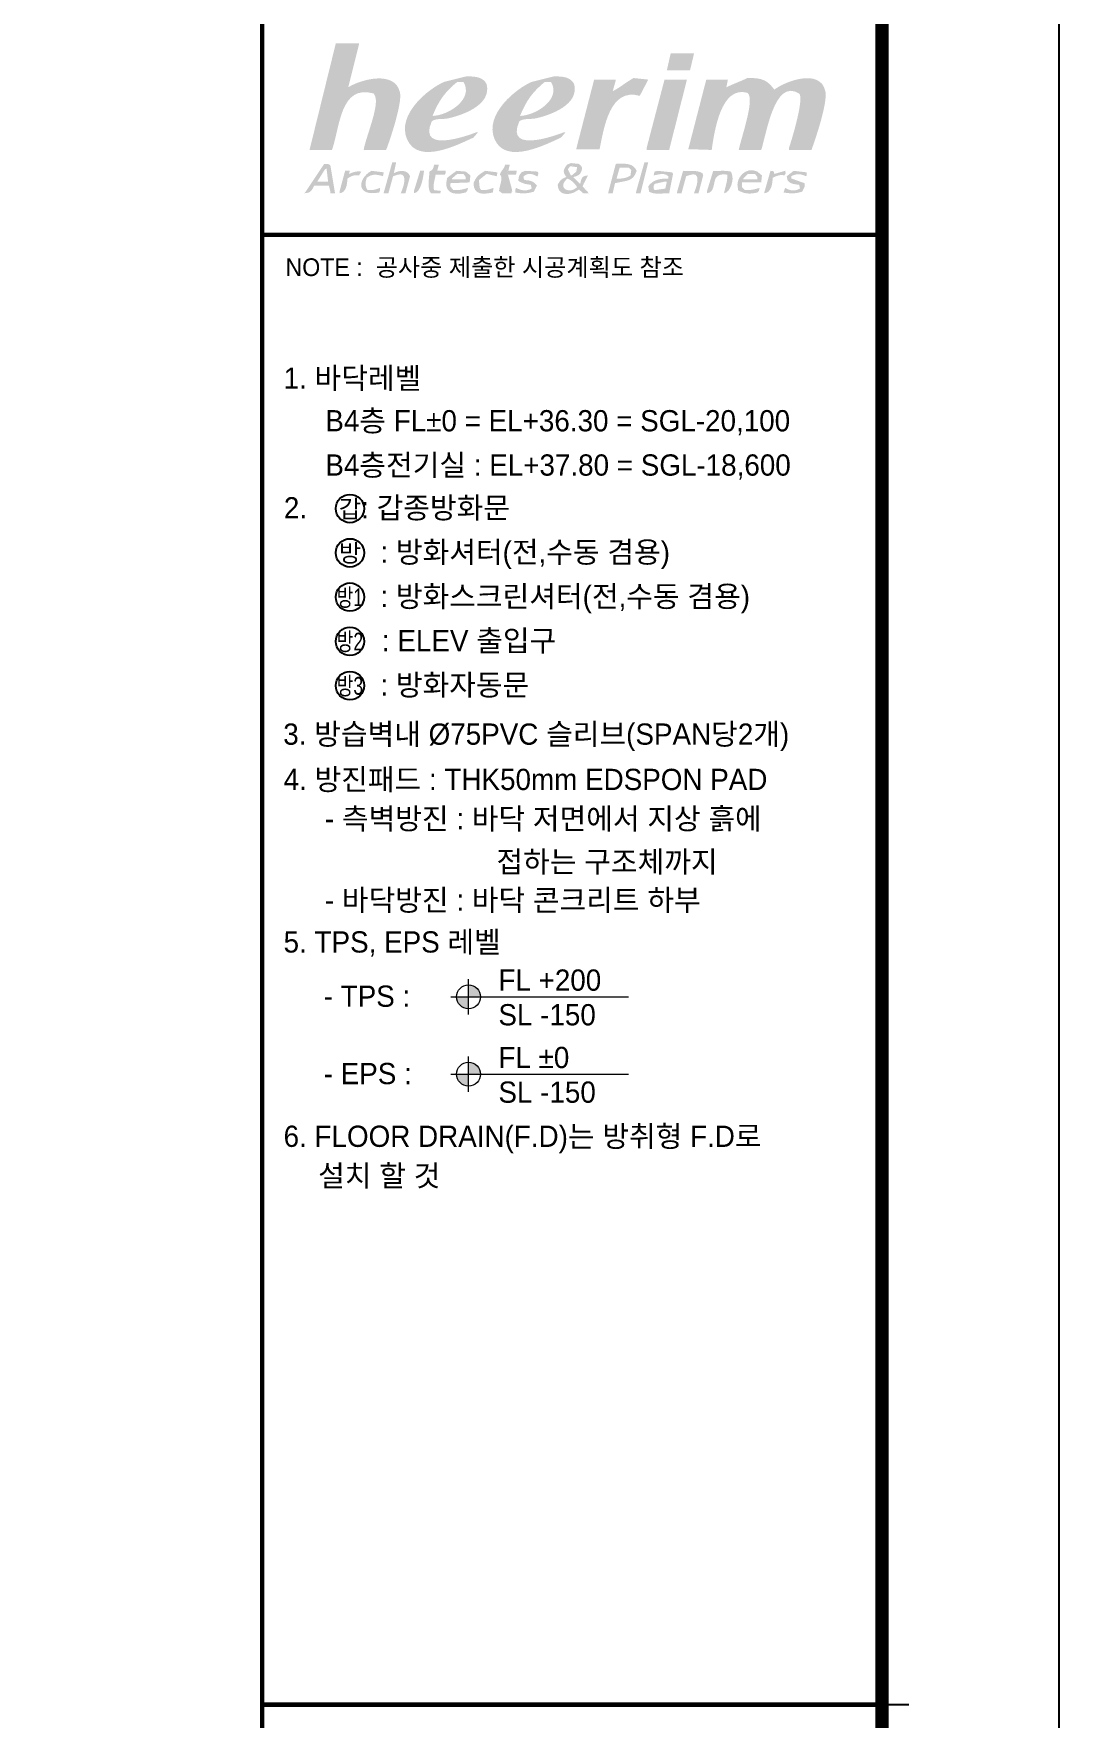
# Model space of a CAD drawing. Header units: metres. Extents: x 630750 to 860239, y 578133 to 726633.
# Drawn here: x 812055 to 841000, y 651998 to 699561 of the extents above; entities that cross this region are included whole.
import ezdxf
from ezdxf.enums import TextEntityAlignment as Align

# ---------------------------------------------------------------- set-up
doc = ezdxf.new("R2010")
doc.units = ezdxf.units.M
doc.header["$LTSCALE"] = 300
for name, color, linetype in [('001dmp-FORM', 7, 'Continuous'), ('A-TXT', 3, 'Continuous'), ('Text-갑', 7, 'Continuous'), ('Text-방', 7, 'Continuous')]:
    doc.layers.add(name, color=color, linetype=linetype)
doc.layers.add('A-LEV', color=3, linetype='Continuous', lineweight=5)
doc.styles.add('TEXT(돋음)', font='')
doc.styles.add('돋움', font='')
doc.styles.get('TEXT(돋음)').set_extended_font_data('Dotum')
doc.styles.get('돋움').set_extended_font_data('Dotum')

# ---------------------------------------------------------------- blocks, each defined once
blk = doc.blocks.new('sym-lev')
at = {"layer": 'A-LEV'}
h = blk.add_hatch(color=7, dxfattribs=at)
h.paths.add_polyline_path([(-1.464623977653901e-10, -2.273736754432321e-13), (1.349999236810119, 2.273736754432321e-13, 0.4142135623731555), (-1.464623977653901e-10, 1.3499992369554)])
h.paths.add_polyline_path([(-1.464623977653901e-10, -1.349999236956332), (-1.464623977653901e-10, 2.273736754432321e-13), (-1.349999237101157, -2.273736754432321e-13, 0.4142135623728401)])
at = {"layer": 'A-LEV', "color": 7}
for p, q in [((-1.464623977653901e-10, -1.999999999998408), (-1.464623977653901e-10, 1.999999999997954)), ((-2.000000000147439, -7.052136652418994e-13), (18.07353202204369, 5.821121362714621e-12)), ((-2.000000000143713, -4.778399897986674e-13), (1.999999999852674, 4.778399897986674e-13))]:
    blk.add_line(p, q, dxfattribs=at)
blk.add_circle((-1.464623977653901e-10, -4.778399897986674e-13), 1.349999236955929, dxfattribs=at)
blk = doc.blocks.new('xref-sheet(건축)')
h = blk.add_hatch(color=7)
edge = h.paths.add_edge_path()
edge.add_spline(control_points=[(7593.284976351835, 4846.308286679299), (7602.014854070516, 4846.308286679299), (7610.747143357617, 4846.308286679299), (7619.477021076284, 4846.308286679299), (7619.477021076284, 4846.017520428529), (7619.477021076284, 4845.726065158206), (7619.477021076284, 4845.435298907432), (7615.403192977497, 4829.139297492722), (7611.327986839595, 4812.839161960703), (7607.254158740809, 4796.543160545991), (7621.808318729109, 4805.789113908808), (7660.501589687879, 4815.999694643855), (7665.749851612363, 4790.431557123367), (7668.253748662846, 4778.233844001528), (7654.332453132698, 4736.525423484991), (7650.034693679645, 4725.824260829208), (7641.595582211728, 4725.824260829208), (7633.154403685174, 4725.824260829208), (7624.71563672704, 4725.824260829208), (7626.958050857695, 4739.747967927788), (7642.016573157762, 4774.258201188841), (7637.811486834387, 4786.065929244478), (7637.229609823076, 4787.230372286669), (7636.647388301968, 4788.39481532886), (7636.065511290642, 4789.5585693515), (7597.744310889731, 4800.412005328182), (7597.971342831985, 4750.697866641692), (7588.919692982719, 4725.824260829208), (7580.480926024586, 4725.824260829208), (7572.039402988263, 4725.824260829208), (7563.600636030129, 4725.824260829208), (7573.494267771446, 4765.981698335112), (7583.391344610518, 4806.150849173395), (7593.284976351835, 4846.308286679299)], knot_values=[0, 0, 0, 0, 1, 1, 1, 2, 2, 2, 3, 3, 3, 4, 4, 4, 5, 5, 5, 6, 6, 6, 7, 7, 7, 8, 8, 8, 9, 9, 9, 10, 10, 10, 11, 11, 11, 11], degree=3, periodic=0)
h = blk.add_hatch(color=7)
edge = h.paths.add_edge_path()
edge.add_spline(control_points=[(7971.324510587136, 4834.958067605919), (7980.054388305816, 4834.958067605919), (7988.787022102701, 4834.958067605919), (7997.516899821381, 4834.958067605919), (7997.516899821381, 4834.667301355148), (7997.516899821381, 4834.375846084824), (7997.516899821381, 4834.085079834051), (7996.061690528415, 4827.97416543098), (7994.606481235463, 4821.861872988804), (7993.151271942468, 4815.750958585731), (7984.421394223802, 4815.750958585731), (7975.688760426932, 4815.750958585731), (7966.958882708252, 4815.750958585731), (7968.414092001218, 4822.152639239575), (7969.869301294184, 4828.556386952075), (7971.324510587136, 4834.958067605919)], knot_values=[0, 0, 0, 0, 1, 1, 1, 2, 2, 2, 3, 3, 3, 4, 4, 4, 5, 5, 5, 5], degree=3, periodic=0)
h = blk.add_hatch(color=7)
edge = h.paths.add_edge_path()
edge.add_spline(control_points=[(8057.758568236637, 4807.019702827954), (8075.827416957593, 4807.638442385281), (8080.986795359921, 4803.648330162011), (8088.315896330216, 4793.92419723039), (8100.071258899934, 4803.108138833562), (8139.987539562764, 4818.673090504035), (8145.938601429883, 4792.177532667103), (8148.818014135995, 4779.360390968381), (8134.4629807981, 4737.316417930217), (8130.223443497165, 4725.824260829208), (8121.784332029249, 4725.824260829208), (8113.343153502694, 4725.824260829208), (8104.904042034792, 4725.824260829208), (8104.904042034792, 4726.697248601076), (8104.904042034792, 4727.570925392496), (8104.904042034792, 4728.443913164362), (8108.491766839947, 4738.619353902279), (8122.171561017258, 4784.533549761738), (8116.254261108192, 4789.5585693515), (8087.892149305979, 4807.420023187427), (8079.166405704618, 4741.631058362288), (8073.473726169355, 4725.824260829208), (8065.034614701453, 4725.824260829208), (8056.593436174899, 4725.824260829208), (8048.155013726548, 4725.824260829208), (8050.266169632629, 4737.960651210955), (8067.360055688074, 4784.847742677263), (8057.758568236637, 4790.431557123367), (8028.215476923015, 4798.612975278975), (8020.657621461611, 4747.531821802126), (8017.596996613418, 4725.824260829208), (8008.867118894752, 4726.115716099532), (8000.135174117419, 4726.406482350305), (7991.405296398752, 4726.697248601076), (7991.405296398752, 4726.9887038714), (7991.405296398752, 4727.279470122173), (7991.405296398752, 4727.570925392496), (7998.09843232291, 4753.469103278196), (8004.792946286198, 4779.375549398516), (8011.486082210355, 4805.273727284218), (8019.633738407942, 4805.273727284218), (8027.784150683718, 4805.273727284218), (8035.931806881305, 4805.273727284218), (8035.349585360196, 4802.363997717843), (8034.767363839102, 4799.452890112365), (8034.18583133756, 4796.543160545991), (8041.459121724172, 4800.364462979123), (8049.436590092508, 4802.883518459743), (8057.758568236637, 4807.019702827954)], knot_values=[0, 0, 0, 0, 1, 1, 1, 2, 2, 2, 3, 3, 3, 4, 4, 4, 5, 5, 5, 6, 6, 6, 7, 7, 7, 8, 8, 8, 9, 9, 9, 10, 10, 10, 11, 11, 11, 12, 12, 12, 13, 13, 13, 14, 14, 14, 15, 15, 15, 16, 16, 16, 16], degree=3, periodic=0)
h = blk.add_hatch(color=3)
edge = h.paths.add_edge_path()
edge.add_spline(control_points=[(7739.960702416607, 4808.766367391239), (7751.499023827582, 4809.334119501752), (7760.082140381757, 4807.660491010933), (7763.533439315685, 4800.035111633462), (7769.272972180439, 4777.18308918535), (7737.931539837173, 4765.596536405774), (7720.753593396414, 4761.620204573534), (7714.247870790296, 4760.114696853304), (7705.727455015283, 4761.824843380356), (7701.545795356684, 4758.128253486063), (7683.95719326317, 4718.231954390212), (7752.18390926185, 4745.905046640816), (7752.18390926185, 4745.905046640816), (7752.766130782944, 4745.905046640816), (7753.348352304052, 4745.905046640816), (7753.929884805581, 4745.905046640816), (7752.18390926185, 4743.86830484631), (7750.437244698569, 4741.83087403225), (7748.691269154839, 4739.793443218193), (7733.040879059965, 4732.86052849007), (7686.394944436721, 4707.859454060542), (7673.607430578722, 4738.047467674457), (7661.657075475905, 4766.259373214404), (7698.436939139898, 4795.405589266313), (7715.514977745657, 4802.654763968616), (7723.662633943244, 4804.691505763123), (7731.81304621902, 4806.72893657718), (7739.960702416607, 4808.766367391239)], knot_values=[0, 0, 0, 0, 1, 1, 1, 2, 2, 2, 3, 3, 3, 4, 4, 4, 5, 5, 5, 6, 6, 6, 7, 7, 7, 8, 8, 8, 9, 9, 9, 9], degree=3, periodic=0)
edge = h.paths.add_edge_path(flags=16)
edge.add_spline(control_points=[(7730.357147906503, 4802.654763968616), (7716.88750469244, 4791.724157802155), (7709.539800194256, 4781.856019784249), (7702.418783128542, 4764.239167889136), (7720.502790279646, 4764.765578826552), (7749.225948326875, 4783.363594563134), (7737.341739101004, 4802.654763968616), (7735.013542036166, 4802.654763968616), (7732.685344971342, 4802.654763968616), (7730.357147906503, 4802.654763968616)], knot_values=[0, 0, 0, 0, 1, 1, 1, 2, 2, 2, 3, 3, 3, 3], degree=3, periodic=0)
h = blk.add_hatch(color=3)
edge = h.paths.add_edge_path()
edge.add_spline(control_points=[(7838.798715964022, 4808.766367391239), (7850.337037374968, 4809.334119501752), (7858.920153929172, 4807.660491010933), (7862.371452863099, 4800.035111633462), (7868.110985727853, 4777.18308918535), (7836.769553384587, 4765.596536405774), (7819.591606943828, 4761.620204573534), (7813.085884337681, 4760.114696853304), (7804.565468562698, 4761.824843380356), (7800.383808904084, 4758.128253486063), (7782.795206810584, 4718.231954390212), (7851.021922809265, 4745.905046640816), (7851.021922809265, 4745.905046640816), (7851.604144330358, 4745.905046640816), (7852.186365851452, 4745.905046640816), (7852.767898352995, 4745.905046640816), (7851.021922809265, 4743.86830484631), (7849.275258245983, 4741.83087403225), (7847.529282702239, 4739.793443218193), (7831.878892607379, 4732.86052849007), (7785.232957984106, 4707.859454060542), (7772.445444126108, 4738.047467674457), (7760.49508902329, 4766.259373214404), (7797.274952687312, 4795.405589266313), (7814.352991293072, 4802.654763968616), (7822.500647490644, 4804.691505763123), (7830.651059766435, 4806.72893657718), (7838.798715964022, 4808.766367391239)], knot_values=[0, 0, 0, 0, 1, 1, 1, 2, 2, 2, 3, 3, 3, 4, 4, 4, 5, 5, 5, 6, 6, 6, 7, 7, 7, 8, 8, 8, 9, 9, 9, 9], degree=3, periodic=0)
edge = h.paths.add_edge_path(flags=16)
edge.add_spline(control_points=[(7829.195161453918, 4802.654763968616), (7815.725518239855, 4791.724157802155), (7808.377813741656, 4781.856019784249), (7801.256796675956, 4764.239167889136), (7819.340803827046, 4764.765578826552), (7848.063961874275, 4783.363594563134), (7836.179752648419, 4802.654763968616), (7833.85155558358, 4802.654763968616), (7831.523358518742, 4802.654763968616), (7829.195161453918, 4802.654763968616)], knot_values=[0, 0, 0, 0, 1, 1, 1, 2, 2, 2, 3, 3, 3, 3], degree=3, periodic=0)
h = blk.add_hatch(color=7)
edge = h.paths.add_edge_path()
edge.add_spline(control_points=[(7929.416963420186, 4807.019702827954), (7934.946345321736, 4806.43817032641), (7940.476416242793, 4805.855948805314), (7946.005798144342, 4805.273727284218), (7942.804613307631, 4799.162812881144), (7939.602739451384, 4793.050520438971), (7936.401554614687, 4786.939606035898), (7902.211715445115, 4796.674763280345), (7895.988490855136, 4750.167321586966), (7891.002056360263, 4726.697248601076), (7882.272178641597, 4726.697248601076), (7873.539544844713, 4726.697248601076), (7864.809667126046, 4726.697248601076), (7864.809667126046, 4726.9887038714), (7864.809667126046, 4727.279470122173), (7864.809667126046, 4727.570925392496), (7871.502803050204, 4753.469103278196), (7878.198006033028, 4779.375549398516), (7884.890452937649, 4805.273727284218), (7893.038109135221, 4805.273727284218), (7901.188521410997, 4805.273727284218), (7909.336866628135, 4805.273727284218), (7909.336866628135, 4804.982961033447), (7909.336866628135, 4804.691505763123), (7909.336866628135, 4804.40073951235), (7908.172423585947, 4800.326566903786), (7907.00798054376, 4796.251705275667), (7905.844226521109, 4792.177532667103), (7913.629458434549, 4796.016749608574), (7920.691219818826, 4802.183474595326), (7929.416963420186, 4807.019702827954)], knot_values=[0, 0, 0, 0, 1, 1, 1, 2, 2, 2, 3, 3, 3, 4, 4, 4, 5, 5, 5, 6, 6, 6, 7, 7, 7, 8, 8, 8, 9, 9, 9, 10, 10, 10, 10], degree=3, periodic=0)
h = blk.add_hatch(color=7)
edge = h.paths.add_edge_path()
edge.add_spline(control_points=[(7964.339919392649, 4805.273727284218), (7972.779030860565, 4805.273727284218), (7981.22020938712, 4805.273727284218), (7989.659320855022, 4805.273727284218), (7982.966184930836, 4778.793327877422), (7976.270981948011, 4752.305349255557), (7969.578535043391, 4725.824260829208), (7961.139423575503, 4725.824260829208), (7952.698245048934, 4725.824260829208), (7944.259133581047, 4725.824260829208), (7944.259133581047, 4726.697248601076), (7944.259133581047, 4727.570925392496), (7944.259133581047, 4728.443913164362), (7950.952269505204, 4754.051324799293), (7957.647472488043, 4779.66631564929), (7964.339919392649, 4805.273727284218)], knot_values=[0, 0, 0, 0, 1, 1, 1, 2, 2, 2, 3, 3, 3, 4, 4, 4, 5, 5, 5, 5], degree=3, periodic=0)
h = blk.add_hatch(color=7)
edge = h.paths.add_edge_path()
edge.add_spline(control_points=[(7580.18878173472, 4710.109102896489), (7584.162701998535, 4710.138041717657), (7585.335413275334, 4710.224169161605), (7587.173372929206, 4708.363127352756), (7588.919348472951, 4697.887274090346), (7590.666013036232, 4687.407975730177), (7592.411988579963, 4676.93212246777), (7590.666013036232, 4676.93212246777), (7588.919348472951, 4676.93212246777), (7587.173372929206, 4676.93212246777), (7587.173372929206, 4677.514343988863), (7587.173372929206, 4678.096565509959), (7587.173372929206, 4678.678787031055), (7586.591495917895, 4681.006295076333), (7586.009274396802, 4683.335181160716), (7585.427397385476, 4685.663378225547), (7579.898704503506, 4685.663378225547), (7574.36794456287, 4685.663378225547), (7568.839251680885, 4685.663378225547), (7566.484527363329, 4680.701059414978), (7565.09615296686, 4677.012048735753), (7557.489032607515, 4676.93212246777), (7558.070909618826, 4677.514343988863), (7558.653131139919, 4678.096565509959), (7559.235352661013, 4678.678787031055), (7566.219254835964, 4689.154640293465), (7573.205224069552, 4699.633249634082), (7580.18878173472, 4710.109102896489)], knot_values=[0, 0, 0, 0, 1, 1, 1, 2, 2, 2, 3, 3, 3, 4, 4, 4, 5, 5, 5, 6, 6, 6, 7, 7, 7, 8, 8, 8, 9, 9, 9, 9], degree=3, periodic=0)
edge = h.paths.add_edge_path(flags=16)
edge.add_spline(control_points=[(7584.554409613604, 4690.028317084883), (7583.972188092524, 4694.975477465316), (7583.390311081199, 4699.924015884853), (7582.808089560091, 4704.870487245735), (7582.22621254878, 4704.579720994963), (7581.643991027686, 4704.28895474419), (7581.06211401636, 4703.997499473866), (7578.152039940211, 4699.341794363758), (7575.24127684451, 4694.684711214544), (7572.331202768361, 4690.028317084883), (7576.405030867147, 4690.028317084883), (7580.480237005049, 4690.028317084883), (7584.554409613604, 4690.028317084883)], knot_values=[0, 0, 0, 0, 1, 1, 1, 2, 2, 2, 3, 3, 3, 4, 4, 4, 4], degree=3, periodic=0)
h = blk.add_hatch(color=7)
edge = h.paths.add_edge_path()
edge.add_spline(control_points=[(7603.761863143565, 4702.251523930133), (7601.724776839288, 4694.685400234097), (7599.687346025243, 4687.117209479406), (7597.650259720951, 4679.551774802921), (7597.650259720951, 4678.678787031055), (7597.650259720951, 4677.805799259188), (7597.650259720951, 4676.93212246777), (7604.847413447107, 4677.751366714612), (7606.10418510922, 4686.63834089105), (7606.381170968951, 4693.520957191906), (7610.201095362983, 4695.978000912884), (7614.2446066015, 4698.26554582417), (7619.477021076284, 4697.012908279376), (7620.350008848156, 4698.468117572338), (7621.223341129797, 4699.923326865301), (7622.096328901669, 4701.378536158265), (7616.415362698786, 4702.264615301612), (7612.931679845951, 4700.571005243798), (7608.127146512681, 4698.758883823111), (7608.127146512725, 4698.758883823246), (7608.127146512754, 4698.758883823381), (7608.127146512797, 4698.758883823517)], knot_values=[1.999999999883585, 1.999999999883585, 1.999999999883585, 1.999999999883585, 2.999999999883585, 2.999999999883585, 2.999999999883585, 3.999999999883585, 3.999999999883585, 3.999999999883585, 4.999999999883585, 4.999999999883585, 4.999999999883585, 5.999999999883585, 5.999999999883585, 5.999999999883585, 6.999999999883585, 6.999999999883585, 6.999999999883585, 7.499999999941792, 7.499999999941792, 7.499999999941792, 8, 8, 8, 8], degree=3, periodic=0)
edge.add_spline(control_points=[(7608.127146512797, 4698.758883823517), (7608.418257273286, 4699.923326865571), (7608.709368033818, 4701.087769907627), (7609.000478794322, 4702.251523930133), (7607.254503250606, 4702.251523930133), (7605.50783868731, 4702.251523930133), (7603.761863143565, 4702.251523930133)], knot_values=[0, 0, 0, 0, 0.9999999998835847, 0.9999999998835847, 0.9999999998835847, 1.999999999883585, 1.999999999883585, 1.999999999883585, 1.999999999883585], degree=3, periodic=0)
h = blk.add_hatch(color=7)
edge = h.paths.add_edge_path()
edge.add_spline(control_points=[(7633.446203465272, 4702.251523930133), (7638.102253085166, 4701.669302409036), (7642.75933623438, 4701.087769907492), (7647.415385854245, 4700.505548386397), (7647.124275093713, 4699.050339093435), (7646.833508842934, 4697.595129800469), (7646.542398082402, 4696.139920507507), (7638.293456010713, 4698.450203063996), (7634.758785711052, 4698.991083411996), (7628.207932324283, 4694.393944963774), (7626.424060705223, 4688.797039146188), (7626.205986017132, 4684.95988926337), (7629.080920096156, 4680.424762574788), (7635.561148978875, 4680.262153960613), (7639.096163788319, 4681.197153492125), (7643.050102485129, 4683.043725890393), (7643.050102485129, 4681.879971867754), (7643.050102485129, 4680.715528825562), (7643.050102485129, 4679.551774802921), (7642.758991724597, 4678.969553281826), (7642.46788096405, 4678.387331760732), (7642.177114713286, 4677.805799259188), (7616.729211104528, 4672.682249873546), (7617.000340298084, 4692.87810195027), (7633.446203465272, 4702.251523930133)], knot_values=[0, 0, 0, 0, 1, 1, 1, 2, 2, 2, 3, 3, 3, 4, 4, 4, 5, 5, 5, 6, 6, 6, 7, 7, 7, 8, 8, 8, 8], degree=3, periodic=0)
h = blk.add_hatch(color=7)
edge = h.paths.add_edge_path()
edge.add_spline(control_points=[(7657.019284874132, 4711.855078440225), (7658.474149657315, 4711.855078440225), (7659.929358950281, 4711.855078440225), (7661.384223733465, 4711.855078440225), (7660.511235961592, 4707.781594851213), (7659.63824818972, 4703.706044203543), (7658.765260417847, 4699.632560614529), (7665.942777086795, 4703.334662665236), (7673.746612528139, 4703.641276365694), (7677.100070685734, 4696.139920507507), (7675.354095142004, 4689.738239853663), (7673.607430578722, 4683.334492141164), (7671.861455034978, 4676.93212246777), (7670.115479491247, 4676.93212246777), (7668.368814927951, 4676.93212246777), (7666.622839384207, 4676.93212246777), (7668.731928231649, 4682.21621340893), (7673.595717246328, 4694.041166953357), (7668.368814927951, 4697.885896051243), (7664.953345010701, 4698.984882236031), (7661.634337830696, 4697.263711396155), (7657.892272646004, 4696.139920507507), (7656.146297102259, 4689.738239853663), (7654.399632538963, 4683.334492141164), (7652.653656995233, 4676.93212246777), (7650.907681451488, 4676.93212246777), (7649.16136139799, 4676.93212246777), (7647.415385854245, 4676.93212246777), (7647.415385854245, 4677.22357773809), (7647.415385854245, 4677.514343988863), (7647.415385854245, 4677.805799259188), (7650.616226181188, 4689.154640293465), (7653.818100037421, 4700.506237405947), (7657.019284874132, 4711.855078440225)], knot_values=[0, 0, 0, 0, 1, 1, 1, 2, 2, 2, 3, 3, 3, 4, 4, 4, 5, 5, 5, 6, 6, 6, 7, 7, 7, 8, 8, 8, 9, 9, 9, 10, 10, 10, 11, 11, 11, 11], degree=3, periodic=0)
h = blk.add_hatch(color=7)
edge = h.paths.add_edge_path()
edge.add_spline(control_points=[(7688.449600739568, 4702.251523930133), (7689.904810032534, 4702.251523930133), (7691.360019325486, 4702.251523930133), (7692.815228618452, 4702.251523930133), (7691.958088296265, 4694.549663382433), (7689.542385748387, 4678.012505124665), (7681.465009545082, 4676.93212246777), (7681.465009545082, 4677.805799259188), (7681.465009545082, 4678.678787031055), (7681.465009545082, 4679.551774802921), (7683.793206609891, 4687.117209479406), (7686.12140367473, 4694.685400234097), (7688.449600739568, 4702.251523930133)], knot_values=[0, 0, 0, 0, 1, 1, 1, 2, 2, 2, 3, 3, 3, 4, 4, 4, 4], degree=3, periodic=0)
h = blk.add_hatch(color=7)
edge = h.paths.add_edge_path()
edge.add_spline(control_points=[(7704.164758672287, 4709.236115124624), (7705.910734216002, 4709.236115124624), (7707.657398779298, 4709.236115124624), (7709.403374323043, 4709.236115124624), (7709.403374323043, 4708.945348873851), (7709.403374323043, 4708.653893603527), (7709.403374323043, 4708.363127352756), (7708.821152801935, 4706.325696538697), (7708.238931280841, 4704.288265724639), (7707.657398779298, 4702.251523930133), (7710.857894596444, 4702.251523930133), (7714.059768452691, 4702.251523930133), (7717.260953289402, 4702.251523930133), (7717.260953289402, 4701.378536158265), (7717.260953289402, 4700.505548386397), (7717.260953289402, 4699.632560614529), (7716.970187038623, 4699.050339093435), (7716.678731768294, 4698.468117572338), (7716.38796551753, 4697.885896051243), (7712.896014430054, 4697.885896051243), (7709.403374323043, 4697.885896051243), (7705.911423235568, 4697.885896051243), (7705.067374284863, 4691.537269902871), (7702.614464681206, 4686.612847167641), (7704.164758672287, 4680.424762574788), (7706.783721987875, 4680.133996324018), (7709.403374323043, 4679.842541053695), (7712.022337638646, 4679.551774802921), (7711.731571387867, 4678.678787031055), (7711.440805137088, 4677.805799259188), (7711.149349866773, 4676.93212246777), (7707.657398779298, 4676.93212246777), (7704.164758672287, 4676.93212246777), (7700.672807584811, 4676.93212246777), (7695.802128374609, 4681.190263296609), (7699.212775154989, 4697.963755260573), (7698.926832041081, 4701.378536158265), (7702.800499960129, 4703.405631679049), (7703.289014822196, 4704.145638677459), (7704.164758672287, 4709.236115124624)], knot_values=[0, 0, 0, 0, 1, 1, 1, 2, 2, 2, 3, 3, 3, 4, 4, 4, 5, 5, 5, 6, 6, 6, 7, 7, 7, 8, 8, 8, 9, 9, 9, 10, 10, 10, 11, 11, 11, 12, 12, 12, 13, 13, 13, 13], degree=3, periodic=0)
h = blk.add_hatch(color=7)
edge = h.paths.add_edge_path()
edge.add_spline(control_points=[(7729.484160134645, 4702.251523930133), (7732.97611122212, 4701.96075767936), (7736.468751329132, 4701.669302409036), (7739.960702416607, 4701.378536158265), (7741.706677960337, 4699.923326865301), (7743.453342523619, 4698.468117572338), (7745.199318067363, 4697.012908279376), (7744.908551816585, 4694.393944963774), (7744.617096546255, 4691.774292628619), (7744.326330295491, 4689.155329313016), (7737.051661869791, 4688.864563062245), (7729.774237365873, 4688.573107791921), (7722.499568940144, 4688.282341541148), (7722.499568940144, 4687.118587518509), (7722.499568940144, 4685.954144476318), (7722.499568940144, 4684.789701434126), (7723.663322962795, 4683.335181160716), (7724.827766004983, 4681.879971867754), (7725.991520027619, 4680.424762574788), (7733.483918631642, 4680.251818667341), (7737.604944569717, 4681.466560136798), (7742.57966573221, 4683.043725890393), (7742.288899481446, 4681.879971867754), (7741.998133230652, 4680.715528825562), (7741.706677960337, 4679.551774802921), (7741.125145458809, 4678.969553281826), (7740.542923937701, 4678.387331760732), (7739.960702416607, 4677.805799259188), (7724.818808750821, 4673.613804307299), (7714.46215587082, 4678.314984707815), (7719.006928833132, 4694.393944963774), (7722.498879920593, 4697.012908279376), (7725.992209047185, 4699.632560614529), (7729.484160134645, 4702.251523930133)], knot_values=[0, 0, 0, 0, 1, 1, 1, 2, 2, 2, 3, 3, 3, 4, 4, 4, 5, 5, 5, 6, 6, 6, 7, 7, 7, 8, 8, 8, 9, 9, 9, 10, 10, 10, 11, 11, 11, 11], degree=3, periodic=0)
edge = h.paths.add_edge_path(flags=16)
edge.add_spline(control_points=[(7730.357147906503, 4698.758883823111), (7728.320406112009, 4697.012908279376), (7726.282286278398, 4695.26693273564), (7724.245544483889, 4693.520957191906), (7724.245544483889, 4693.229501921582), (7724.245544483889, 4692.938735670808), (7724.245544483889, 4692.647969420038), (7729.48347111508, 4692.647969420038), (7734.722775785416, 4692.647969420038), (7739.960702416607, 4692.647969420038), (7739.960702416607, 4693.520957191906), (7739.960702416607, 4694.393944963774), (7739.960702416607, 4695.26693273564), (7739.087714644735, 4696.43068675828), (7738.214726872862, 4697.595129800469), (7737.341739101004, 4698.758883823111), (7735.013542036166, 4698.758883823111), (7732.685344971342, 4698.758883823111), (7730.357147906503, 4698.758883823111)], knot_values=[0, 0, 0, 0, 1, 1, 1, 2, 2, 2, 3, 3, 3, 4, 4, 4, 5, 5, 5, 6, 6, 6, 6], degree=3, periodic=0)
h = blk.add_hatch(color=7)
edge = h.paths.add_edge_path()
edge.add_spline(control_points=[(7761.78746377194, 4702.251523930133), (7766.443857901602, 4701.669302409036), (7771.100941050816, 4701.087769907492), (7775.756646160928, 4700.505548386397), (7775.465879910163, 4699.050339093435), (7775.174424639834, 4697.595129800469), (7774.883658389055, 4696.139920507507), (7771.100941050816, 4697.012908279376), (7767.316845673475, 4697.886585070793), (7763.533439315685, 4698.758883823111), (7760.623709749303, 4696.431375777831), (7757.713291163371, 4694.10248969345), (7754.802872577453, 4691.77498164817), (7755.094327847783, 4688.864563062245), (7755.385094098547, 4685.954144476318), (7755.675860349325, 4683.043725890393), (7756.258081870419, 4682.170738118524), (7756.840303391527, 4681.297750346657), (7757.422524912621, 4680.424762574788), (7764.106703582616, 4680.300739055503), (7767.14459078557, 4681.470694254107), (7771.391707301595, 4683.043725890393), (7771.100252031265, 4681.297750346657), (7770.809485780501, 4679.551774802921), (7770.518030510171, 4677.805799259188), (7759.530924740484, 4675.570619833822), (7748.902798157174, 4674.508151685268), (7748.691269154839, 4688.282341541148), (7751.891075952419, 4696.36591892043), (7754.944121585537, 4697.962377221469), (7761.78746377194, 4702.251523930133)], knot_values=[0, 0, 0, 0, 1, 1, 1, 2, 2, 2, 3, 3, 3, 4, 4, 4, 5, 5, 5, 6, 6, 6, 7, 7, 7, 8, 8, 8, 9, 9, 9, 10, 10, 10, 10], degree=3, periodic=0)
h = blk.add_hatch(color=7)
edge = h.paths.add_edge_path()
edge.add_spline(control_points=[(7792.344791865358, 4680.424762574788), (7789.435062298977, 4680.424762574788), (7786.523954693508, 4680.424762574788), (7783.614225127287, 4680.424762574788), (7782.8997118523, 4686.322769936421), (7785.137647355852, 4691.48008128009), (7786.233877462455, 4697.885896051243), (7789.72582854993, 4697.885896051243), (7793.218468656942, 4697.885896051243), (7796.710419744417, 4697.885896051243), (7797.001185995166, 4699.341105344205), (7797.292641265496, 4700.796314637168), (7797.583407516289, 4702.251523930133), (7794.382911699115, 4702.251523930133), (7791.180348823331, 4702.251523930133), (7787.979853006185, 4702.251523930133), (7788.562074527264, 4704.579720994963), (7789.143607028807, 4706.907918059794), (7789.72582854993, 4709.236115124624), (7787.979853006185, 4709.236115124624), (7786.23318844289, 4709.236115124624), (7784.487212899159, 4709.236115124624)], knot_values=[0, 0, 0, 5.456968210637569e-11, 1, 1, 1, 2, 2, 2, 3, 3, 3, 4, 4, 4, 5, 5, 5, 6, 6, 6, 7, 7, 7, 7], degree=3, periodic=0)
edge.add_spline(control_points=[(7784.487212899159, 4709.236115124624), (7782.76121892242, 4703.226486595635), (7780.069908553898, 4703.160340718681), (7778.376298496096, 4697.885896051243), (7782.637884422689, 4695.02922099034), (7778.261921250512, 4686.455750709878), (7777.502621704658, 4679.551774802921), (7778.66706474686, 4678.678787031055), (7779.831507789047, 4677.805799259188), (7780.995261811699, 4676.93212246777), (7783.614225127287, 4676.93212246777), (7786.233877462455, 4676.93212246777), (7788.852840778058, 4676.93212246777), (7789.72582854993, 4676.93212246777), (7790.598816321773, 4676.93212246777), (7791.471804093646, 4676.93212246777), (7791.763259363976, 4678.096565509959), (7792.05402561474, 4679.26100855215), (7792.344791865518, 4680.424762574788)], knot_values=[6.99999999994543, 6.99999999994543, 6.99999999994543, 6.99999999994543, 7.99999999994543, 7.99999999994543, 7.99999999994543, 8.99999999994543, 8.99999999994543, 8.99999999994543, 9.99999999994543, 9.99999999994543, 9.99999999994543, 10.99999999994543, 10.99999999994543, 10.99999999994543, 11.99999999994543, 11.99999999994543, 11.99999999994543, 12.99999999994543, 12.99999999994543, 12.99999999994543, 13], degree=3, periodic=0)
h = blk.add_hatch(color=7)
edge = h.paths.add_edge_path()
edge.add_spline(control_points=[(7807.187651045915, 4702.251523930133), (7811.843356156012, 4701.96075767936), (7816.500439305226, 4701.669302409036), (7821.156144415338, 4701.378536158265), (7821.447599685667, 4700.796314637168), (7821.738365936446, 4700.214093116074), (7822.02913218721, 4699.632560614529), (7821.738365936446, 4698.468117572338), (7821.447599685667, 4697.304363549699), (7821.156144415338, 4696.139920507507), (7820.865378164573, 4696.139920507507), (7820.574611913809, 4696.139920507507), (7820.283156643494, 4696.139920507507), (7817.058545142023, 4697.816994096083), (7812.61299099516, 4699.937107256332), (7808.060638817788, 4697.885896051243), (7803.964417583575, 4695.674832310182), (7804.676174780358, 4695.47915075753), (7806.313974254492, 4691.77498164817), (7813.891811282916, 4691.590324408344), (7816.89111339099, 4689.915317878424), (7820.283156643494, 4685.663378225547), (7819.119402620843, 4683.335181160716), (7817.954959578656, 4681.006295076333), (7816.791205556019, 4678.678787031055), (7809.7087735852, 4676.484948778783), (7803.672962313245, 4676.315449969092), (7795.837431972544, 4677.805799259188), (7795.837431972544, 4678.678787031055), (7795.837431972544, 4679.551774802921), (7795.837431972544, 4680.424762574788), (7796.128198223294, 4681.297750346657), (7796.419653493624, 4682.170738118524), (7796.710419744417, 4683.043725890393), (7802.57948828486, 4679.993436335493), (7808.010340390512, 4678.840706625679), (7814.172242240416, 4682.170738118524), (7814.172242240416, 4682.462193388848), (7814.172242240416, 4682.75295963962), (7814.172242240416, 4683.043725890393), (7813.880786970087, 4684.208168932584), (7813.590020719308, 4685.372611974773), (7813.298565448978, 4686.536365997415), (7807.265510255256, 4686.956667923884), (7803.192026666238, 4688.571040733265), (7799.329383060005, 4690.901304856752), (7799.474766185394, 4696.926780835426), (7800.518630806055, 4697.248552966021), (7802.822023167031, 4700.505548386397), (7804.277232459983, 4701.087769907492), (7805.732441752949, 4701.669302409036), (7807.187651045915, 4702.251523930133)], knot_values=[0, 0, 0, 0, 1, 1, 1, 2, 2, 2, 3, 3, 3, 4, 4, 4, 5, 5, 5, 6, 6, 6, 7, 7, 7, 8, 8, 8, 9, 9, 9, 10, 10, 10, 11, 11, 11, 12, 12, 12, 13, 13, 13, 14, 14, 14, 15, 15, 15, 16, 16, 16, 17, 17, 17, 17], degree=3, periodic=0)
h = blk.add_hatch(color=7)
edge = h.paths.add_edge_path()
edge.add_spline(control_points=[(7878.778849515005, 4676.932122467789), (7876.451341469732, 4679.551774802941), (7874.122455385343, 4682.171427138097), (7871.794258320533, 4684.789701434126), (7873.831689134578, 4688.863874042692), (7875.869119948638, 4692.939424690361), (7877.905861743147, 4697.012908279376), (7870.653241943091, 4696.691136148781), (7870.375567063795, 4693.041399583996), (7869.17529500493, 4687.409353769281), (7866.556331689313, 4690.028317084883), (7863.936679354174, 4692.647969420038), (7861.317716038571, 4695.26693273564), (7866.64590423102, 4696.562289492633), (7869.467439294796, 4697.817683115636), (7870.921270548661, 4703.124511701999), (7871.868672432105, 4706.495884367941), (7870.195043941279, 4708.075806199742), (7867.429319461186, 4710.109102896489), (7864.519589894819, 4710.399869147263), (7861.608482289335, 4710.691324417587), (7858.698752722954, 4710.982090668358)], knot_values=[0, 0, 0, 7.275957614183426e-12, 1, 1, 1, 2, 2, 2, 3, 3, 3, 4, 4, 4, 5, 5, 5, 6, 6, 6, 7, 7, 7, 7], degree=3, periodic=0)
edge.add_spline(control_points=[(7858.698752722954, 4710.982090668358), (7857.243543429988, 4710.399869147263), (7855.788334137022, 4709.818336645719), (7854.33312484407, 4709.236115124624), (7850.149398126803, 4703.782525373769), (7849.075905665424, 4701.379225177816), (7853.460137072212, 4695.26693273564), (7848.165710837759, 4693.480994057913), (7846.171688255465, 4691.265796199543), (7843.855893542572, 4686.536365997415), (7844.040550782393, 4672.125522075859), (7861.031772924649, 4674.950502237389), (7867.429319461186, 4681.297750346657), (7869.17529500493, 4679.842541053695), (7870.921959568212, 4678.387331760732), (7872.667935111942, 4676.93212246777), (7874.704676906451, 4676.93212246777), (7876.742107720511, 4676.93212246777), (7878.77884951502, 4676.93212246777)], knot_values=[6.999999999992724, 6.999999999992724, 6.999999999992724, 6.999999999992724, 7.999999999992724, 7.999999999992724, 7.999999999992724, 8.999999999992724, 8.999999999992724, 8.999999999992724, 9.999999999992724, 9.999999999992724, 9.999999999992724, 10.99999999999272, 10.99999999999272, 10.99999999999272, 11.99999999999272, 11.99999999999272, 11.99999999999272, 12.99999999999272, 12.99999999999272, 12.99999999999272, 13], degree=3, periodic=0)
edge = h.paths.add_edge_path(flags=16)
edge.add_spline(control_points=[(7857.825075931545, 4707.490139580888), (7856.952777179224, 4706.325696538697), (7856.079100387815, 4705.161253496505), (7855.206112615942, 4703.997499473866), (7856.369866638579, 4701.669991428589), (7857.534309680766, 4699.341105344205), (7858.698752722954, 4697.012908279376), (7858.989518973733, 4697.012908279376), (7859.280285224497, 4697.012908279376), (7859.571740494826, 4697.012908279376), (7861.317716038571, 4698.468117572338), (7863.063691582302, 4699.923326865301), (7864.809667126046, 4701.378536158265), (7865.101122396347, 4703.124511701999), (7865.391888647126, 4704.871176265287), (7865.683343917455, 4706.61715180902), (7865.101122396347, 4706.61715180902), (7864.518900875253, 4706.61715180902), (7863.936679354174, 4706.61715180902), (7861.899937559665, 4706.907918059794), (7859.862506745605, 4707.198684310564), (7857.825075931545, 4707.490139580888)], knot_values=[0, 0, 0, 0, 1, 1, 1, 2, 2, 2, 3, 3, 3, 4, 4, 4, 5, 5, 5, 6, 6, 6, 7, 7, 7, 7], degree=3, periodic=0)
edge = h.paths.add_edge_path(flags=16)
edge.add_spline(control_points=[(7854.33312484407, 4693.520957191906), (7853.169370821433, 4692.065747898943), (7852.004927779246, 4690.610538605979), (7850.840484737058, 4689.155329313016), (7849.025607238164, 4685.637884502136), (7849.810400507431, 4683.03821373398), (7852.58714930034, 4681.297750346657), (7857.25318970373, 4678.647092131681), (7862.196215966851, 4680.667986476503), (7865.683343917455, 4683.91671366226), (7862.918308456912, 4687.813808246066), (7859.48216795312, 4691.966529083513), (7854.33312484407, 4693.520957191906)], knot_values=[0, 0, 0, 0, 1, 1, 1, 2, 2, 2, 3, 3, 3, 4, 4, 4, 4], degree=3, periodic=0)
h = blk.add_hatch(color=7)
edge = h.paths.add_edge_path()
edge.add_spline(control_points=[(7909.336866628135, 4710.109102896489), (7921.801230316447, 4710.780207939742), (7929.118617954347, 4710.50322208), (7932.909603527212, 4702.251523930133), (7928.425464285439, 4689.532912027289), (7922.344177723095, 4691.652336167987), (7908.463189836726, 4688.282341541148), (7907.590202064854, 4684.499624202908), (7906.717214292981, 4680.715528825562), (7905.844226521109, 4676.93212246777), (7904.098250977378, 4676.93212246777), (7902.351586414097, 4676.93212246777), (7900.605610870367, 4676.93212246777), (7903.516029456299, 4687.990197251274), (7906.426448042217, 4699.051028112985), (7909.336866628135, 4710.109102896489)], knot_values=[0, 0, 0, 0, 1, 1, 1, 2, 2, 2, 3, 3, 3, 4, 4, 4, 5, 5, 5, 5], degree=3, periodic=0)
edge = h.paths.add_edge_path(flags=16)
edge.add_spline(control_points=[(7913.701805487468, 4705.744164037153), (7912.538051464831, 4701.669991428589), (7911.373608422658, 4697.594440780919), (7910.209854399993, 4693.520957191906), (7918.052274936232, 4693.239148195305), (7921.620018174381, 4694.367762220812), (7925.925012332711, 4697.012908279376), (7926.215778583504, 4699.050339093435), (7926.507233853819, 4701.087769907492), (7926.798000104583, 4703.124511701999), (7925.925012332711, 4703.997499473866), (7925.052024560853, 4704.871176265287), (7924.179036788981, 4705.744164037153), (7920.68708570152, 4705.744164037153), (7917.193756574943, 4705.744164037153), (7913.701805487468, 4705.744164037153)], knot_values=[0, 0, 0, 0, 1, 1, 1, 2, 2, 2, 3, 3, 3, 4, 4, 4, 5, 5, 5, 5], degree=3, periodic=0)
h = blk.add_hatch(color=7)
edge = h.paths.add_edge_path()
edge.add_spline(control_points=[(7941.640170265429, 4711.855078440225), (7943.095379558396, 4711.855078440225), (7944.550588851362, 4711.855078440225), (7946.005798144342, 4711.855078440225), (7943.095379558396, 4700.215471155177), (7940.184960972478, 4688.572418772368), (7937.274542386545, 4676.93212246777), (7935.528566842815, 4676.93212246777), (7933.78259129907, 4676.93212246777), (7932.03661575534, 4676.93212246777), (7932.03661575534, 4677.22357773809), (7932.03661575534, 4677.514343988863), (7932.03661575534, 4677.805799259188), (7935.237111572485, 4689.154640293465), (7938.438985428747, 4700.506237405947), (7941.640170265429, 4711.855078440225)], knot_values=[0, 0, 0, 0, 1, 1, 1, 2, 2, 2, 3, 3, 3, 4, 4, 4, 5, 5, 5, 5], degree=3, periodic=0)
h = blk.add_hatch(color=7)
edge = h.paths.add_edge_path()
edge.add_spline(control_points=[(7956.48234042629, 4702.251523930133), (7962.011033308274, 4701.669302409036), (7967.541793248911, 4701.087769907492), (7973.070486130866, 4700.505548386397), (7973.361941401196, 4699.923326865301), (7973.652707651974, 4699.341105344205), (7973.944162922304, 4698.758883823111), (7972.488953629338, 4691.484215397399), (7971.033744336386, 4684.207479913031), (7969.578535043391, 4676.93212246777), (7961.994496839023, 4677.12780402042), (7953.96604102389, 4674.818210483483), (7946.878785916186, 4678.678787031055), (7946.587330645871, 4680.715528825562), (7946.296564395107, 4682.75295963962), (7946.005798144342, 4684.789701434126), (7950.855806767988, 4691.345722467529), (7957.140354098057, 4693.660828160877), (7968.705547271547, 4693.520957191906), (7968.705547271547, 4694.393944963774), (7968.705547271547, 4695.26693273564), (7968.705547271547, 4696.139920507507), (7967.832559499675, 4696.722142028604), (7966.958882708252, 4697.304363549699), (7966.085894936379, 4697.885896051243), (7961.844979596328, 4699.673212768073), (7956.540218068625, 4697.853512132318), (7952.116712547406, 4697.012908279376), (7952.408167817721, 4698.468117572338), (7952.6989340685, 4699.923326865301), (7952.990389338829, 4701.378536158265), (7954.154143361466, 4701.669302409036), (7955.318586403668, 4701.96075767936), (7956.48234042629, 4702.251523930133)], knot_values=[0, 0, 0, 0, 1, 1, 1, 2, 2, 2, 3, 3, 3, 4, 4, 4, 5, 5, 5, 6, 6, 6, 7, 7, 7, 8, 8, 8, 9, 9, 9, 10, 10, 10, 11, 11, 11, 11], degree=3, periodic=0)
edge = h.paths.add_edge_path(flags=16)
edge.add_spline(control_points=[(7964.339919392649, 4690.028317084883), (7960.55720205441, 4689.155329313016), (7956.773106677068, 4688.282341541148), (7952.990389338829, 4687.409353769281), (7951.708812972869, 4683.654886232654), (7951.438028289082, 4683.618368196421), (7952.990389338829, 4680.424762574788), (7957.063872927847, 4681.006984095886), (7961.139423575503, 4681.589205616981), (7965.212907164507, 4682.170738118524), (7965.795128685615, 4684.789701434126), (7966.377350206709, 4687.409353769281), (7966.958882708252, 4690.028317084883), (7966.085894936379, 4690.028317084883), (7965.212907164507, 4690.028317084883), (7964.339919392649, 4690.028317084883)], knot_values=[0, 0, 0, 0, 1, 1, 1, 2, 2, 2, 3, 3, 3, 4, 4, 4, 5, 5, 5, 5], degree=3, periodic=0)
h = blk.add_hatch(color=7)
edge = h.paths.add_edge_path()
edge.add_spline(control_points=[(7985.293692976109, 4702.251523930133), (7990.925049771282, 4701.772655341776), (8000.648493683362, 4703.478667751517), (8007.120454331471, 4699.632560614529), (8007.411220582235, 4698.759572842661), (8007.702675852564, 4697.885896051243), (8007.993442103343, 4697.012908279376), (8006.247466559598, 4690.320461374758), (8004.500801996302, 4683.625258391937), (8002.754826452572, 4676.93212246777), (8001.008850908827, 4676.93212246777), (7999.262875365112, 4676.93212246777), (7997.516899821381, 4676.93212246777), (7999.625299649244, 4682.21621340893), (8004.489088663937, 4694.041166953357), (7999.262875365112, 4697.885896051243), (7995.84671642831, 4698.984882236031), (7992.52770924829, 4697.263711396155), (7988.78633308315, 4696.139920507507), (7987.040357539405, 4689.738239853663), (7985.293692976109, 4683.334492141164), (7983.547717432393, 4676.93212246777), (7981.801741888663, 4676.93212246777), (7980.055077325367, 4676.93212246777), (7978.309101781622, 4676.93212246777), (7978.309101781622, 4677.22357773809), (7978.309101781622, 4677.514343988863), (7978.309101781622, 4677.805799259188), (7980.637298846461, 4685.953455456767), (7982.9654959113, 4694.103867732553), (7985.293692976109, 4702.251523930133)], knot_values=[0, 0, 0, 0, 1, 1, 1, 2, 2, 2, 3, 3, 3, 4, 4, 4, 5, 5, 5, 6, 6, 6, 7, 7, 7, 8, 8, 8, 9, 9, 9, 10, 10, 10, 10], degree=3, periodic=0)
h = blk.add_hatch(color=7)
edge = h.paths.add_edge_path()
edge.add_spline(control_points=[(8019.343661176714, 4702.251523930133), (8025.573086942652, 4701.573528691364), (8030.515424186236, 4703.192035618055), (8039.42375796878, 4701.378536158265), (8039.715213239095, 4700.505548386397), (8040.005979489873, 4699.632560614529), (8040.297434760188, 4698.758883823111), (8043.193383935537, 4692.288990233657), (8038.562483529273, 4677.632855351737), (8031.566179002421, 4676.93212246777), (8032.814682429907, 4684.356308136175), (8035.88219747358, 4690.985365242044), (8035.058819109432, 4697.885896051243), (8029.373718789244, 4698.692048926607), (8024.524399185135, 4698.233850924798), (8021.962624492317, 4693.520957191906), (8019.24444236128, 4687.245367116002), (8020.739614788257, 4678.069693747448), (8012.359069982227, 4676.93212246777), (8012.359069982227, 4677.805799259188), (8012.359069982227, 4678.678787031055), (8012.359069982227, 4679.551774802921), (8014.6865780275, 4687.117209479406), (8017.015464111875, 4694.685400234097), (8019.343661176714, 4702.251523930133)], knot_values=[0, 0, 0, 0, 1, 1, 1, 2, 2, 2, 3, 3, 3, 4, 4, 4, 5, 5, 5, 6, 6, 6, 7, 7, 7, 8, 8, 8, 8], degree=3, periodic=0)
h = blk.add_hatch(color=7)
edge = h.paths.add_edge_path()
edge.add_spline(control_points=[(8051.646964814023, 4689.155329313016), (8051.646964814023, 4687.409353769281), (8051.646964814023, 4685.662689205994), (8051.646964814023, 4683.91671366226), (8052.810718836659, 4682.75295963962), (8053.975161878861, 4681.58851659743), (8055.139604921034, 4680.424762574788), (8062.632003525043, 4680.251818667341), (8066.752340443581, 4681.466560136798), (8071.727750625625, 4683.043725890393), (8071.436984374846, 4681.879971867754), (8071.145529104531, 4680.715528825562), (8070.854762853753, 4679.551774802921), (8070.272541332659, 4678.969553281826), (8069.69031981158, 4678.387331760732), (8069.108787310037, 4677.805799259188), (8060.324477046775, 4675.497583761353), (8053.629963083502, 4676.438095449277), (8047.282025954675, 4680.424762574788), (8047.282025954675, 4681.006984095886), (8047.282025954675, 4681.589205616981), (8047.282025954675, 4682.170738118524), (8043.600594490523, 4693.684943845185), (8056.157286798745, 4707.814667789689), (8069.108787310037, 4701.378536158265), (8070.854762853753, 4699.923326865301), (8072.600738397497, 4698.468117572338), (8074.346713941228, 4697.012908279376), (8074.055947690464, 4694.393944963774), (8073.764492420134, 4691.774292628619), (8073.473726169355, 4689.155329313016), (8066.199057743641, 4689.155329313016), (8058.922322259274, 4689.155329313016), (8051.646964814023, 4689.155329313016)], knot_values=[0, 0, 0, 0, 1, 1, 1, 2, 2, 2, 3, 3, 3, 4, 4, 4, 5, 5, 5, 6, 6, 6, 7, 7, 7, 8, 8, 8, 9, 9, 9, 10, 10, 10, 11, 11, 11, 11], degree=3, periodic=0)
edge = h.paths.add_edge_path(flags=16)
edge.add_spline(control_points=[(8058.63155600851, 4698.758883823111), (8056.885580464779, 4697.012908279376), (8055.138915901498, 4695.26693273564), (8053.392940357753, 4693.520957191906), (8053.392940357753, 4693.229501921582), (8053.392940357753, 4692.938735670808), (8053.392940357753, 4692.647969420038), (8058.630866988959, 4692.647969420038), (8063.870860678817, 4692.647969420038), (8069.108787310037, 4692.647969420038), (8069.108787310037, 4693.520957191906), (8069.108787310037, 4694.393944963774), (8069.108787310037, 4695.26693273564), (8068.235110518599, 4696.43068675828), (8067.362122746741, 4697.595129800469), (8066.489134974869, 4698.758883823111), (8063.870171659266, 4698.758883823111), (8061.250519324112, 4698.758883823111), (8058.63155600851, 4698.758883823111)], knot_values=[0, 0, 0, 0, 1, 1, 1, 2, 2, 2, 3, 3, 3, 4, 4, 4, 5, 5, 5, 6, 6, 6, 6], degree=3, periodic=0)
h = blk.add_hatch(color=7)
edge = h.paths.add_edge_path()
edge.add_spline(control_points=[(8083.950957470883, 4702.251523930133), (8088.637668460815, 4701.470864778177), (8086.977131341457, 4702.950878774997), (8088.315896330216, 4698.758883823111), (8092.390068938785, 4699.923326865301), (8096.46493056689, 4701.087769907492), (8100.539103175473, 4702.251523930133), (8101.186781553948, 4699.197789277475), (8101.367993696014, 4699.303898288419), (8099.666115403601, 4697.012908279376), (8094.628004442337, 4698.355807385427), (8090.514557719336, 4696.418973425902), (8086.569920786471, 4694.393944963774), (8085.949114170482, 4687.242611037795), (8085.067858163999, 4677.392387528232), (8076.966366276396, 4676.93212246777), (8076.966366276396, 4677.22357773809), (8076.966366276396, 4677.514343988863), (8076.966366276396, 4677.805799259188), (8079.293874321669, 4685.953455456767), (8081.622760406044, 4694.103867732553), (8083.950957470883, 4702.251523930133)], knot_values=[0, 0, 0, 0, 1, 1, 1, 2, 2, 2, 3, 3, 3, 4, 4, 4, 5, 5, 5, 6, 6, 6, 7, 7, 7, 7], degree=3, periodic=0)
h = blk.add_hatch(color=7)
edge = h.paths.add_edge_path()
edge.add_spline(control_points=[(8110.142657685548, 4702.251523930133), (8115.08981806599, 4701.669302409036), (8120.038356485533, 4701.087769907492), (8124.984827846394, 4700.505548386397), (8124.984827846394, 4699.341794363758), (8124.984827846394, 4698.177351321567), (8124.984827846394, 4697.012908279376), (8124.69406159563, 4696.722142028604), (8124.4026063253, 4696.431375777831), (8124.111840074551, 4696.139920507507), (8118.506666022327, 4698.913913222217), (8112.862217855687, 4699.279093584561), (8107.52369436996, 4696.139920507507), (8107.52369436996, 4695.26693273564), (8107.52369436996, 4694.393944963774), (8107.52369436996, 4693.520957191906), (8108.396682141833, 4693.229501921582), (8109.269669913676, 4692.938735670808), (8110.142657685548, 4692.647969420038), (8114.216830294117, 4691.192760127075), (8118.291691922237, 4689.73755083411), (8122.365864530806, 4688.282341541148), (8122.365864530806, 4686.827132248185), (8122.365864530806, 4685.371922955223), (8122.365864530806, 4683.91671366226), (8121.492876758934, 4682.170738118524), (8120.619888987076, 4680.424762574788), (8119.746212195652, 4678.678787031055), (8112.611414738905, 4676.47461348551), (8106.784376391097, 4676.385040943803), (8098.793127631729, 4677.805799259188), (8099.374660133271, 4679.551774802921), (8099.956881654351, 4681.297750346657), (8100.539103175473, 4683.043725890393), (8105.882449798057, 4679.691645771894), (8111.256802300475, 4678.937169362902), (8117.127248880035, 4682.170738118524), (8117.127248880035, 4682.462193388848), (8117.127248880035, 4682.75295963962), (8117.127248880035, 4683.043725890393), (8116.836482629271, 4684.208168932584), (8116.545027358941, 4685.372611974773), (8116.254261108192, 4686.536365997415), (8110.542978045025, 4687.004210272946), (8105.527604728984, 4687.749040408216), (8103.158066491062, 4691.77498164817), (8102.867300240283, 4693.229501921582), (8102.575844969968, 4694.685400234097), (8102.285078719189, 4696.139920507507), (8104.904042034792, 4698.177351321567), (8107.52369436996, 4700.214782135624), (8110.142657685548, 4702.251523930133)], knot_values=[0, 0, 0, 0, 1, 1, 1, 2, 2, 2, 3, 3, 3, 4, 4, 4, 5, 5, 5, 6, 6, 6, 7, 7, 7, 8, 8, 8, 9, 9, 9, 10, 10, 10, 11, 11, 11, 12, 12, 12, 13, 13, 13, 14, 14, 14, 15, 15, 15, 16, 16, 16, 17, 17, 17, 17], degree=3, periodic=0)
at = {"layer": '001dmp-FORM'}
blk.add_line((8240.002883311583, 2970.001030158975), (8210.002872837958, 2970.001030159241), dxfattribs=at)
at = {"layer": '001dmp-FORM', "color": 30}
blk.add_lwpolyline([(8410.002942688461, 5940.002066505535), (6.582882633665577e-06, 5940.002066580394), (6.530030077556148e-06, -6.115735203593431e-06), (8410.002942635594, -6.190587922660581e-06)], close=True, dxfattribs=at)
at = {"layer": '001dmp-FORM', "const_width": 15.00000523680961}
blk.add_lwpolyline([(300.0001112690406, 200.0000636693372), (300.0001113183425, 5740.001996789974), (8210.002872862595, 5740.001996719557), (8210.002872813307, 200.0000635989337)], close=True, dxfattribs=at)
at = {"layer": '001dmp-FORM'}
for points, const_width in [([(7510.002628428894, 200.0000636051549), (7510.002628478196, 5740.001996725788)], 5.000001745603205), ([(7510.002802905121, 4630.071893111544), (8210.002802889187, 4630.071893105304)], 4.999999999886342), ([(7510.002628453531, 2970.001030165471), (8210.002872837958, 2970.001030159241)], 5.000001745603205)]:
    blk.add_lwpolyline(points, dxfattribs=dict(at, const_width=const_width))
at = {"layer": '001dmp-FORM', "color": 3, "linetype": 'Continuous', "style": '돋움'}
blk.add_text('NOTE :  공사중 제출한 시공계획도 참조', height=19.99999999589046, dxfattribs=at).set_placement((7536.452326433242, 4583.404038723153))

msp = doc.modelspace()

# ---------------------------------------------------------------- linework, layer by layer
at = {"layer": 'Text-갑', "color": 1}
msp.add_circle((820980.0606069806, 686153.3942554973), 400, dxfattribs=at)
at = {"layer": 'Text-방', "color": 1}
for centre in [(820980.0606069806, 684903.3942555066), (820980.0606069806, 683653.3942555157), (820980.0606069983, 682403.3941377283), (820980.060607016, 681153.3940199411)]:
    msp.add_circle(centre, 400, dxfattribs=at)

# ---------------------------------------------------------------- block references
at = {"xscale": 24.99999135418329, "yscale": 24.99999133078381, "zscale": 24.99999133122849}
msp.add_blockref('xref-sheet(건축)', (630749.9896438831, 578132.7802972513), dxfattribs=at)
at = {"layer": 'A-LEV', "xscale": 250, "yscale": 250, "zscale": 250}
for p in [(824327.4479778287, 672368.944126799), (824327.4479801179, 672368.9441201005), (824327.4479778287, 670184.32821338), (824327.4479801179, 670184.3282066814)]:
    msp.add_blockref('sym-lev', p, dxfattribs=at)

# ---------------------------------------------------------------- texts
at = {"layer": 'A-LEV', "style": '돋움'}
for s, p in [('FL +200', (825170.1832237932, 672540.4005503955)), ('FL +200', (825170.1832260824, 672540.400543697)), ('SL -150', (825169.8742000432, 671561.7608228952)), ('SL -150', (825169.8742023323, 671561.7608161967)), ('FL %%P0', (825170.1832237932, 670355.7846369764)), ('FL %%P0', (825170.1832260824, 670355.7846302779)), ('SL -150', (825169.8742000432, 669377.1449094762)), ('SL -150', (825169.8742023323, 669377.1449027776))]:
    msp.add_text(s, height=600, dxfattribs=at).set_placement(p)
at = {"layer": 'A-TXT', "style": '돋움'}
for s, p in [('1. 바닥레벨', (819108.1471562459, 689534.684276745)), ('B4층 FL%%P0 = EL+36.30 = SGL-20,100', (820285.2088176449, 688332.6888703133)), ('B4층전기실 : EL+37.80 = SGL-18,600', (820285.2088176449, 687082.6888703133)), ('2.       : 갑종방화문', (819115.014648591, 685875.1754925523)), (': 방화셔터(전,수동 겸용)', (821841.1316142752, 684625.1754925617)), (': 방화스크린셔터(전,수동 겸용)', (821841.1337051884, 683375.1753747736)), (': ELEV 출입구', (821882.8361605274, 682125.1753747831)), (': 방화자동문', (821841.1337052238, 680875.175139199)), ('3. 방습벽내 Ø75PVC 슬리브(SPAN당2개)', (819098.3038678736, 679485.4397761982)), ('4. 방진패드 : THK50mm EDSPON PAD', (819108.1471251164, 678205.9217532456)), ('- 측벽방진 : 바닥 저면에서 지상 흙에', (820273.4719234024, 677099.4066876571)), ('접하는 구조체까지', (825115.95887868, 675880.6123379085)), ('- 바닥방진 : 바닥 콘크리트 하부', (820273.4719234024, 674799.0707240195)), ('5. TPS, EPS 레벨', (819108.1471251164, 673617.6884333969)), ('- TPS :', (820238.8107441392, 672086.5414213471)), ('- EPS :', (820238.8107441392, 669901.925507928)), ('6. FLOOR DRAIN(F.D)는 방취형 F.D로', (819108.1471251164, 668131.133183874)), ('설치 할 것', (820083.7683603213, 667018.9817705725))]:
    msp.add_text(s, height=600, dxfattribs=at).set_placement(p)
at = {"layer": 'Text-갑', "style": 'TEXT(돋음)'}
msp.add_text('갑', height=500, dxfattribs=at).set_placement((820980.0606069806, 686147.9668470847), align=Align.MIDDLE_CENTER)
at = {"layer": 'Text-방', "style": 'TEXT(돋음)'}
msp.add_text('방', height=500, dxfattribs=at).set_placement((820980.0606069806, 684897.966847094), align=Align.MIDDLE_CENTER)
at = {"layer": 'Text-방', "style": 'TEXT(돋음)', "width": 0.75}
for s, p in [('방1', (820980.0606069806, 683647.9668471031)), ('방2', (820980.0606069983, 682397.9667293157)), ('방3', (820980.060607016, 681147.9666115285))]:
    msp.add_text(s, height=500, dxfattribs=at).set_placement(p, align=Align.MIDDLE_CENTER)

doc.saveas('drawing.dxf')
